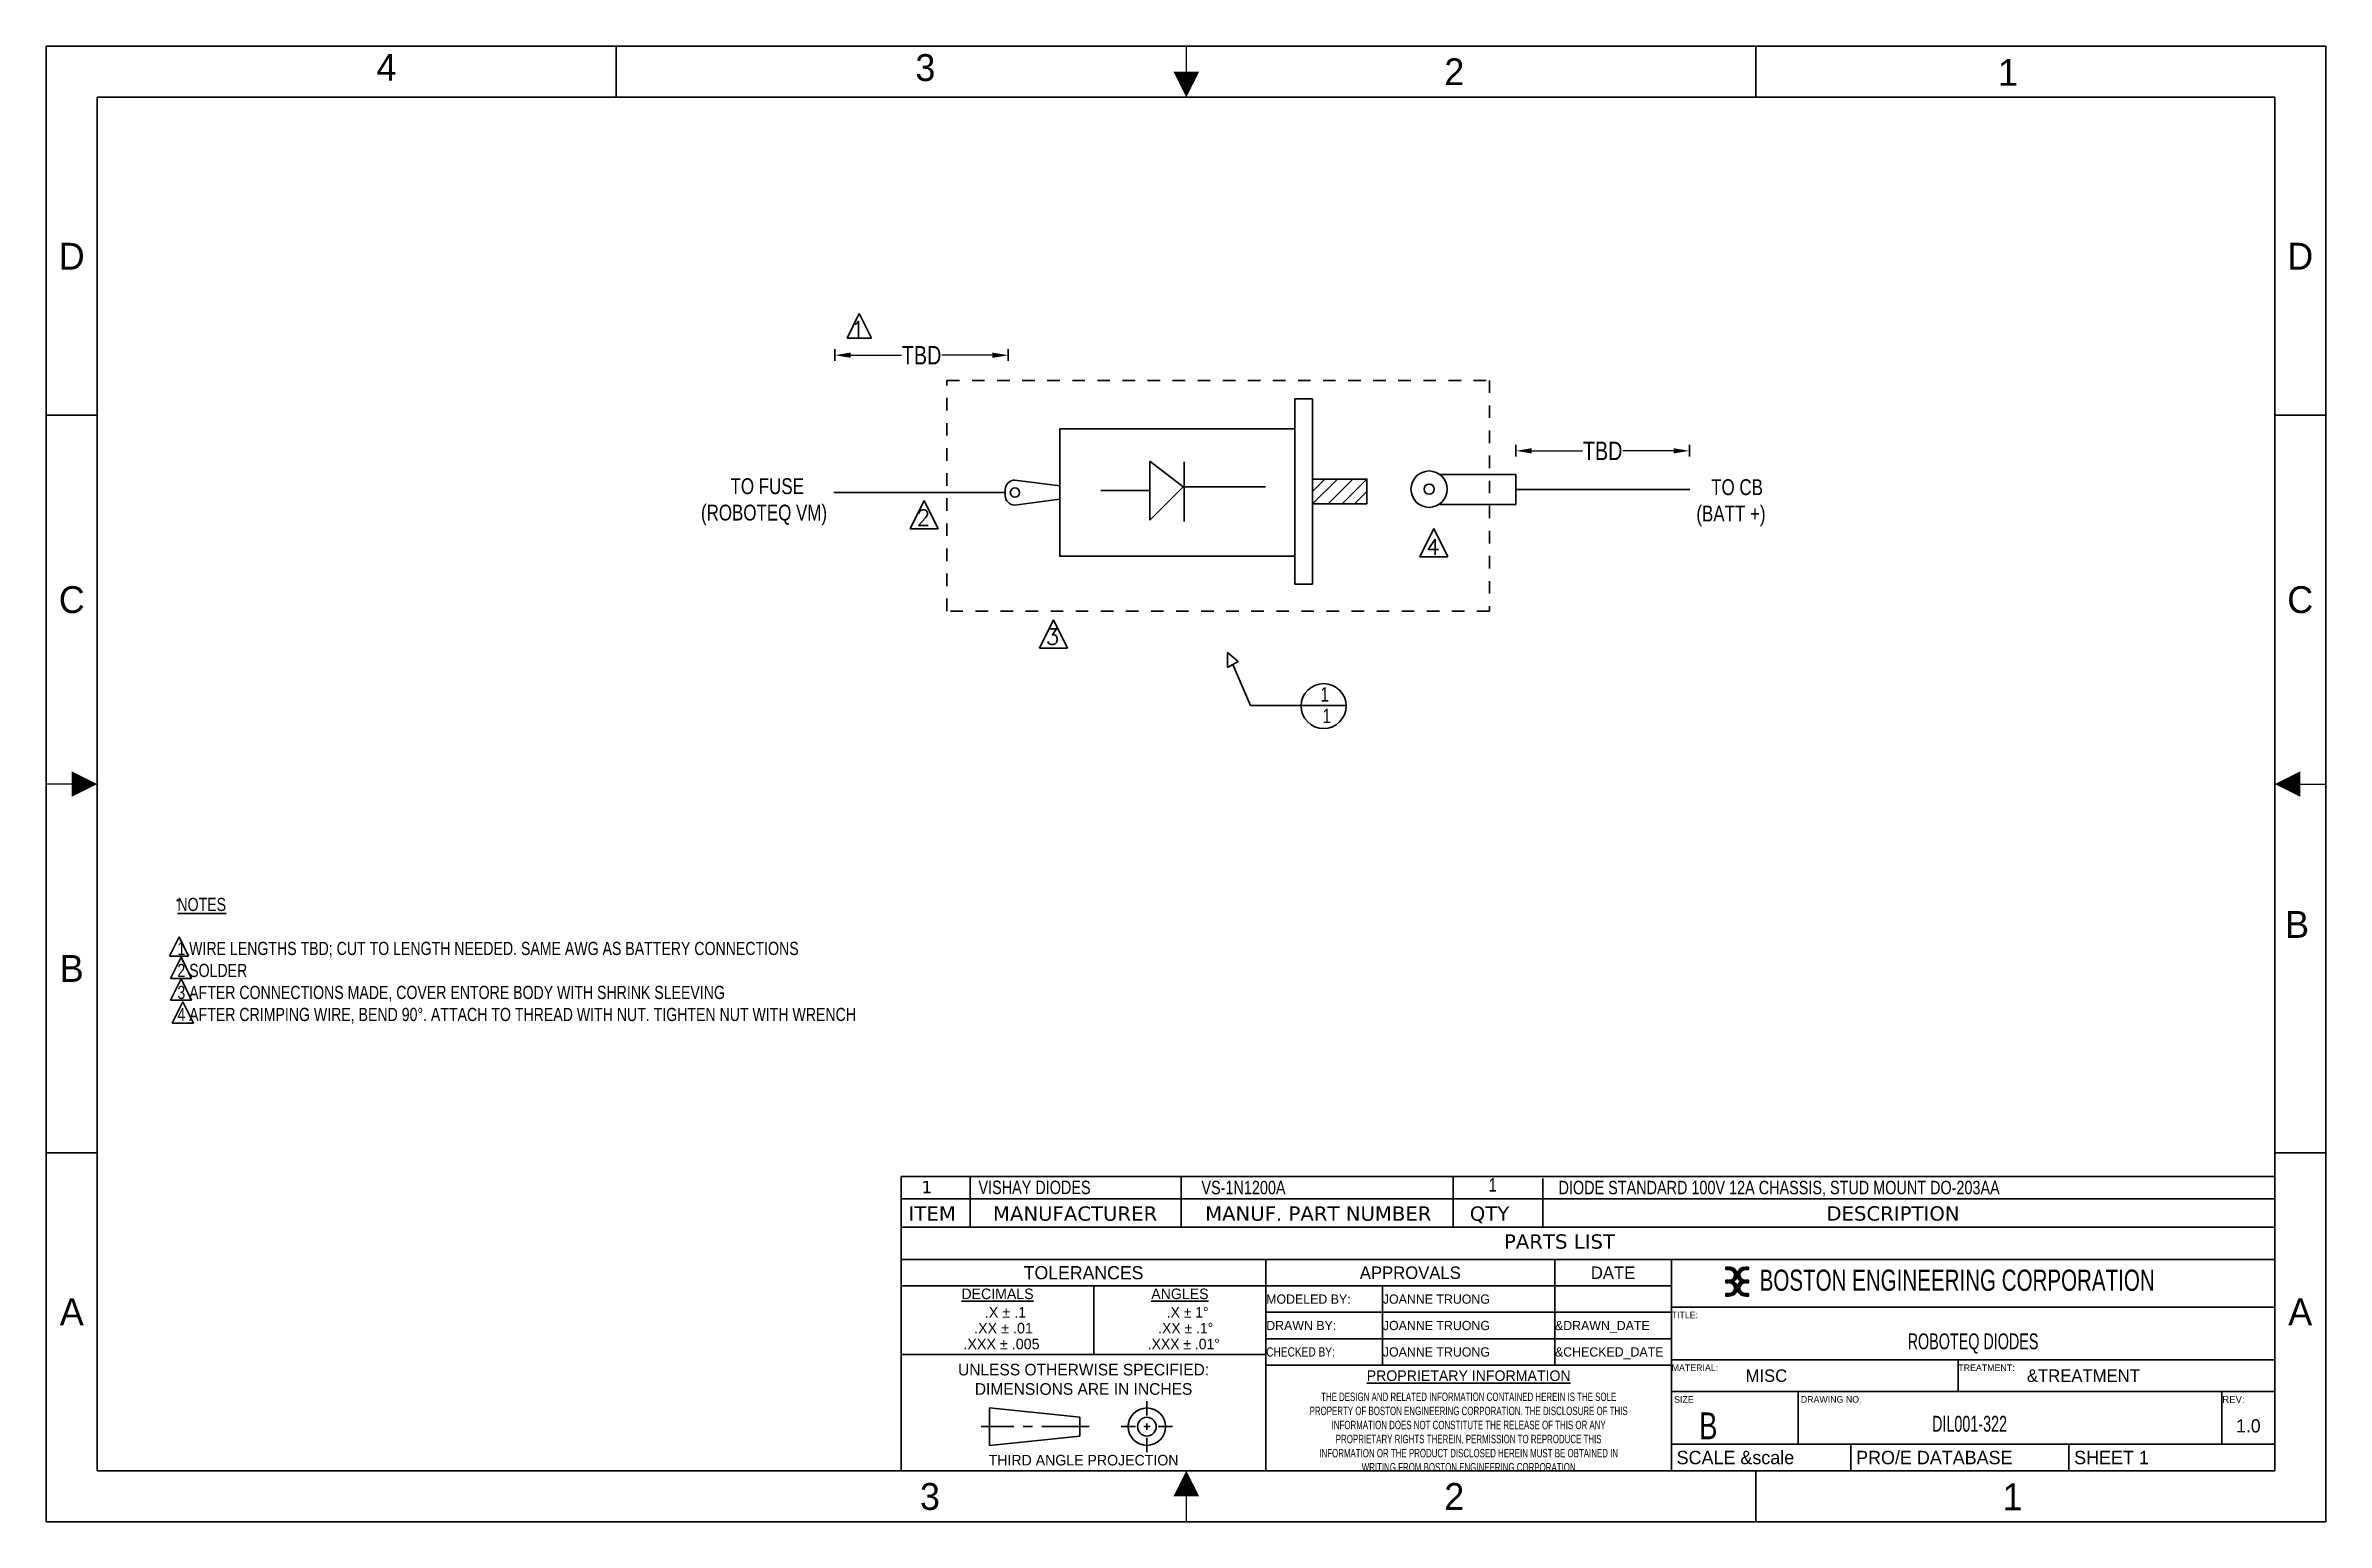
# Model space of a CAD drawing. Extents: x 0 to 432, y 0 to 280.
import ezdxf
from ezdxf.enums import TextEntityAlignment as Align

# ---------------------------------------------------------------- set-up
doc = ezdxf.new("R2010")
doc.units = 0
doc.header["$LTSCALE"] = 23.749
doc.header["$PDSIZE"] = 0.3125
doc.linetypes.add('CENTER', pattern=[0.6, 0.375, -0.075, 0.075, -0.075])
doc.linetypes.add('DASHED', pattern=[0.2, 0.1, -0.1])
doc.layers.get('0').update_dxf_attribs({"linetype": 'CONTINUOUS', "lineweight": 30})
doc.layers.get('DEFPOINTS').update_dxf_attribs({"linetype": 'CONTINUOUS'})
doc.layers.add('DEFAULT_1', color=160, linetype='CONTINUOUS', lineweight=30)
doc.styles.add('BEC', font='verdana.ttf')
doc.styles.add('BlockDiag', font='romans__.ttf')
doc.styles.get("Standard").update_dxf_attribs({"font": 'txt', "width": 0.8})
doc.styles.add('TEXTSTYLE_1', font='txt')
doc.styles.add('TEXTSTYLE_2', font='txt', dxfattribs={"width": 0.7})
doc.styles.add('TEXTSTYLE_3', font='txt', dxfattribs={"width": 0.8197})
doc.styles.add('TEXTSTYLE_4', font='txt')
doc.styles.add('TEXTSTYLE_5', font='txt', dxfattribs={"width": 0.8})
doc.dimstyles.get("Standard").update_dxf_attribs({"dimtxt": 0.15625, "dimasz": 0.1875, "dimexe": 0.18, "dimexo": 0.0625, "dimgap": 0.09, "dimtad": 0, "dimtih": 1, "dimtoh": 1, "dimdsep": 46, "dimtxsty": 'Standard', "dimcen": 0.09, "dimadec": 0, "dimazin": 0, "dimtp": 0.02, "dimtm": 0.02, "dimtfac": 1, "dimtofl": 0, "dimtmove": 0, "dimatfit": 3, "dimfxl": 1, "dimtolj": 1, "dimarcsym": 0})
pattern_1 = [(45, (0, 0), (-0.022097087, 0.022097087), [])]

# ---------------------------------------------------------------- blocks, each defined once
blk = doc.blocks.new('*D30')
at = {"color": 0, "lineweight": -2, "transparency": 16777216}
for p, q in [((281.41, 202.79), (291.01, 202.79)), ((308.26, 202.79), (298.66, 202.79))]:
    blk.add_line(p, q, dxfattribs=at)
at = {"color": 0, "transparency": 16777216}
for points in [[(281.41, 203.29), (281.41, 202.29), (278.41, 202.79)], [(308.26, 203.29), (308.26, 202.29), (311.26, 202.79)]]:
    blk.add_solid(points, dxfattribs=at)
at = {"layer": 'DEFPOINTS', "color": 0, "transparency": 16777216}
for p in [(311.26, 204.35), (278.41, 202.79), (278.41, 202.79)]:
    blk.add_point(p, dxfattribs=at)
at = {"color": 0, "transparency": 16777216, "insert": (294.83, 202.79), "char_height": 0.1562, "attachment_point": 5}
blk.add_mtext('\\A1;{\\H22.4x;TBD}', dxfattribs=at)
blk = doc.blocks.new('*D31')
at = {"color": 0, "lineweight": -2, "transparency": 16777216}
for p, q in [((152.38, 220.9), (161.98, 220.9)), ((179.23, 220.9), (169.63, 220.9))]:
    blk.add_line(p, q, dxfattribs=at)
at = {"color": 0, "transparency": 16777216}
for points in [[(152.38, 221.4), (152.38, 220.4), (149.38, 220.9)], [(179.23, 221.4), (179.23, 220.4), (182.23, 220.9)]]:
    blk.add_solid(points, dxfattribs=at)
at = {"layer": 'DEFPOINTS', "color": 0, "transparency": 16777216}
for p in [(149.38, 220.9), (149.38, 220.9), (182.23, 222.45)]:
    blk.add_point(p, dxfattribs=at)
at = {"color": 0, "transparency": 16777216, "insert": (165.81, 220.9), "char_height": 0.1562, "attachment_point": 5}
blk.add_mtext('\\A1;{\\H22.4x;TBD}', dxfattribs=at)

msp = doc.modelspace()

# ---------------------------------------------------------------- hatches: boundary and pattern name
at = {"linetype": 'Continuous'}
h = msp.add_hatch(dxfattribs=at)
h.set_pattern_fill('B', scale=0.03125, angle=45, style=0, pattern_type=0)
h.set_pattern_definition(pattern_1)
h.paths.add_polyline_path([(318.675, 42.73), (318.175, 42.73), (318.175, 43.23), (318.675, 43.23)])
h.paths.add_polyline_path([(318.675, 45.23), (318.175, 45.23), (318.175, 45.73), (318.675, 45.73)])
h.paths.add_polyline_path([(318.675, 47.73), (318.175, 47.73), (318.175, 48.23), (318.675, 48.23)])
edge = h.paths.add_edge_path()
edge.add_line((318.825, 48.23), (318.825, 47.73))
edge.add_arc((318.825, 46.73), 1, -90, 90, ccw=False)
edge.add_line((318.825, 45.73), (318.825, 45.23))
edge.add_arc((318.825, 44.23), 1, -90, 90, ccw=False)
edge.add_line((318.825, 43.23), (318.825, 42.73))
edge.add_arc((318.825, 44.23), 1.5, 270, 416.44269)
edge.add_arc((318.825, 46.73), 1.5, 303.55731, 450)
h = msp.add_hatch(dxfattribs=at)
h.set_pattern_fill('E', color=2, scale=0.03125, angle=45, style=0, pattern_type=0)
h.set_pattern_definition(pattern_1)
h.paths.add_polyline_path([(321.975, 42.73), (322.475, 42.73), (322.475, 43.23), (321.975, 43.23)])
h.paths.add_polyline_path([(321.975, 45.23), (322.475, 45.23), (322.475, 45.73), (321.975, 45.73)])
h.paths.add_polyline_path([(321.975, 47.73), (322.475, 47.73), (322.475, 48.23), (321.975, 48.23)])
edge = h.paths.add_edge_path()
edge.add_line((321.825, 48.23), (321.825, 47.73))
edge.add_arc((321.825, 46.73), 1, 90, 270)
edge.add_line((321.825, 45.73), (321.825, 45.23))
edge.add_arc((321.825, 44.23), 1, 90, 270)
edge.add_line((321.825, 43.23), (321.825, 42.73))
edge.add_arc((321.825, 44.23), 1.5, 123.55731, 270, ccw=False)
edge.add_arc((321.825, 46.73), 1.5, 90, 236.44269, ccw=False)

# ---------------------------------------------------------------- linework, layer by layer
at = {"color": 7, "linetype": 'Continuous'}
for p, q in [((0, 0), (0, 279.401)), ((0, 279.401), (431.799, 279.401)), ((107.949, 269.749), (107.949, 279.401)), ((323.849, 269.749), (323.849, 279.401)), ((431.799, 279.401), (431.799, 0)), ((9.652, 9.652), (9.652, 269.749)), ((9.652, 269.749), (422.147, 269.749)), ((422.147, 269.749), (422.147, 9.652)), ((0, 209.55), (9.652, 209.55)), ((422.147, 209.55), (431.799, 209.55)), ((0, 69.85), (9.652, 69.85)), ((422.147, 69.85), (431.799, 69.85)), ((318.675, 48.23), (318.175, 48.23)), ((318.175, 48.23), (318.175, 47.73)), ((318.675, 47.73), (318.175, 47.73)), ((318.675, 48.23), (318.675, 47.73)), ((318.825, 48.23), (318.825, 47.73)), ((318.675, 45.73), (318.175, 45.73)), ((318.175, 45.23), (318.175, 45.73)), ((318.675, 45.23), (318.175, 45.23)), ((318.675, 43.23), (318.175, 43.23)), ((318.175, 42.73), (318.175, 43.23)), ((318.675, 45.23), (318.675, 45.73)), ((318.675, 42.73), (318.675, 43.23)), ((318.825, 45.23), (318.825, 45.73)), ((318.825, 42.73), (318.825, 43.23)), ((318.675, 42.73), (318.175, 42.73)), ((208.489, 22.838), (208.489, 20.128)), ((178.649, 21.54), (195.794, 19.768)), ((178.649, 14.453), (178.649, 21.54)), ((195.794, 19.768), (195.794, 16.225)), ((203.648, 17.997), (206.357, 17.997)), ((209.107, 17.997), (207.882, 17.997)), ((208.489, 18.583), (208.489, 17.382)), ((213.33, 17.997), (210.62, 17.997)), ((195.794, 16.225), (178.649, 14.453)), ((208.489, 13.156), (208.489, 15.865)), ((422.147, 9.652), (9.652, 9.652)), ((323.849, 9.652), (323.849, 0)), ((431.799, 0), (0, 0))]:
    msp.add_line(p, q, dxfattribs=at)
for p, q in [((151.709, 224.121), (154.013, 228.789)), ((156.318, 224.121), (154.013, 228.789)), ((149.367, 219.808), (149.367, 222.019)), ((151.709, 224.121), (154.013, 224.121)), ((156.318, 224.121), (154.013, 224.121)), ((182.234, 219.852), (182.234, 222.063)), ((278.394, 201.704), (278.394, 203.915)), ((311.261, 201.748), (311.261, 203.959)), ((163.669, 187.998), (166.326, 193.377)), ((168.982, 187.998), (166.326, 193.377)), ((163.669, 187.998), (166.326, 187.998)), ((168.982, 187.998), (166.326, 187.998)), ((260.171, 182.709), (262.827, 188.088)), ((265.483, 182.709), (262.827, 188.088)), ((260.171, 182.709), (262.827, 182.709)), ((265.483, 182.709), (262.827, 182.709)), ((188.128, 165.437), (190.785, 170.816)), ((193.441, 165.437), (190.785, 170.816)), ((188.128, 165.437), (190.785, 165.437)), ((193.441, 165.437), (190.785, 165.437)), ((228.093, 154.576), (224.769, 162.342)), ((228.093, 154.576), (237.717, 154.576)), ((237.717, 154.576), (246.238, 154.577)), ((23.346, 107.071), (25.152, 110.729)), ((26.959, 107.071), (25.152, 110.729)), ((23.346, 107.071), (25.152, 107.071)), ((23.535, 102.881), (25.529, 106.918)), ((26.959, 107.071), (25.152, 107.071)), ((27.523, 102.881), (25.529, 106.918)), ((23.535, 102.881), (25.529, 102.881)), ((23.535, 98.786), (25.529, 102.824)), ((27.523, 102.881), (25.529, 102.881)), ((27.523, 98.786), (25.529, 102.824)), ((23.535, 98.786), (25.529, 98.786)), ((23.873, 94.385), (25.867, 98.423)), ((27.523, 98.786), (25.529, 98.786)), ((27.861, 94.385), (25.867, 98.423)), ((23.873, 94.385), (25.867, 94.385)), ((27.861, 94.385), (25.867, 94.385)), ((161.947, 49.652), (161.947, 65.361)), ((422.147, 65.361), (161.947, 65.361)), ((422.147, 61.145), (161.947, 61.145)), ((422.147, 55.752), (161.947, 55.752))]:
    msp.add_line(p, q)
at = {"linetype": 'Continuous'}
for p, q in [((209.06, 200.816), (209.06, 189.69)), ((215.367, 195.997), (209.06, 200.816)), ((215.55, 200.694), (215.55, 189.427)), ((149.215, 194.882), (181.661, 194.882)), ((209.06, 195.253), (199.782, 195.253)), ((209.06, 189.69), (215.367, 195.997)), ((215.367, 195.997), (230.955, 195.997)), ((239.856, 195.097), (242.217, 197.458)), ((239.856, 192.736), (244.578, 197.458)), ((242.812, 192.736), (247.534, 197.458)), ((250.185, 197.458), (245.463, 192.736)), ((250.185, 195.097), (247.824, 192.736)), ((263.934, 198.33), (278.403, 198.33)), ((278.403, 198.33), (278.403, 192.651)), ((278.403, 195.49), (311.36, 195.49)), ((263.934, 192.651), (278.403, 192.651)), ((175, 65.361), (175, 55.752)), ((215.002, 65.362), (215, 55.752)), ((266.512, 65.353), (266.5, 55.752)), ((283.5, 64.986), (283.5, 55.752))]:
    msp.add_line(p, q, dxfattribs=at)
at = {"color": 2, "linetype": 'Continuous'}
for p, q in [((231.047, 49.652), (161.947, 49.652)), ((161.947, 9.652), (161.947, 49.652)), ((231.047, 9.652), (231.047, 49.652)), ((307.847, 49.652), (231.047, 49.652)), ((231.047, 9.652), (231.047, 49.652)), ((285.747, 29.652), (285.747, 49.652)), ((307.847, 9.652), (307.847, 49.652)), ((422.147, 49.652), (307.847, 49.652)), ((307.847, 9.652), (307.847, 49.652)), ((422.147, 9.652), (422.147, 49.652)), ((231.047, 44.652), (161.947, 44.652)), ((198.447, 31.652), (198.447, 44.652)), ((307.847, 44.652), (231.047, 44.652)), ((253.147, 29.652), (253.147, 44.652)), ((307.847, 39.652), (231.047, 39.652)), ((422.147, 40.652), (307.847, 40.652)), ((307.847, 34.652), (231.047, 34.652)), ((231.047, 31.652), (161.947, 31.652)), ((422.147, 30.652), (307.847, 30.652)), ((362.147, 24.652), (362.147, 30.652)), ((307.847, 29.652), (231.047, 29.652)), ((422.147, 24.652), (307.847, 24.652)), ((331.847, 14.652), (331.847, 24.652)), ((412.147, 14.652), (412.147, 24.652)), ((422.147, 14.652), (307.847, 14.652)), ((341.847, 9.652), (341.847, 14.652)), ((383.147, 9.652), (383.147, 14.652)), ((231.047, 9.652), (161.947, 9.652)), ((307.847, 9.652), (231.047, 9.652)), ((422.147, 9.652), (307.847, 9.652))]:
    msp.add_line(p, q, dxfattribs=at)
at = {"color": 1, "linetype": 'Continuous'}
for p, q in [((321.825, 48.23), (321.825, 47.73)), ((321.975, 48.23), (322.475, 48.23)), ((321.975, 48.23), (321.975, 47.73)), ((321.975, 47.73), (322.475, 47.73)), ((322.475, 48.23), (322.475, 47.73)), ((321.825, 45.23), (321.825, 45.73)), ((321.825, 42.73), (321.825, 43.23)), ((321.975, 45.73), (322.475, 45.73)), ((321.975, 45.23), (321.975, 45.73)), ((321.975, 45.23), (322.475, 45.23)), ((321.975, 43.23), (322.475, 43.23)), ((321.975, 42.73), (321.975, 43.23)), ((322.475, 45.23), (322.475, 45.73)), ((322.475, 42.73), (322.475, 43.23)), ((321.975, 42.73), (322.475, 42.73))]:
    msp.add_line(p, q, dxfattribs=at)
at = {"color": 7, "linetype": 'Continuous', "const_width": 0.254}
for points in [[(215.969, 279.401), (215.969, 274.575)], [(0, 139.68), (4.826, 139.68)], [(423.198, 139.657), (431.802, 139.657)], [(215.969, 0), (215.969, 4.826)]]:
    msp.add_lwpolyline(points, dxfattribs=at)
at = {"linetype": 'DASHED'}
msp.add_lwpolyline([(170.625, 216.14), (273.396, 216.14), (273.396, 172.425), (170.625, 172.425)], close=True, dxfattribs=at)
at = {"linetype": 'Continuous'}
for points in [[(236.522, 212.632), (239.856, 212.632), (239.856, 177.563), (236.522, 177.563)], [(191.989, 206.935), (236.522, 206.935), (236.522, 182.829), (191.989, 182.829)], [(250.185, 192.736), (239.856, 192.736), (239.856, 197.458), (250.185, 197.458)]]:
    msp.add_lwpolyline(points, close=True, dxfattribs=at)
msp.add_lwpolyline([(191.989, 193.665), (183.499, 192.521, -0.4142136), (181.661, 194.359), (181.661, 195.405, -0.4142136), (183.499, 197.243), (191.989, 196.194)], format="xyb", close=True, dxfattribs=at)
msp.add_lwpolyline([(223.769, 161.755), (225.769, 162.93), (223.749, 164.601)], close=True)
at = {"flags": 128}
msp.add_lwpolyline([(24.893, 117.819), (24.75, 117.638), (25.037, 117.638)], close=True, dxfattribs=at)
at = {"linetype": 'Continuous'}
for centre, radius in [((261.961, 195.534), 3.443), ((183.499, 194.882), 0.879), ((261.961, 195.534), 0.971)]:
    msp.add_circle(centre, radius, dxfattribs=at)
msp.add_circle((241.977, 154.457), 4.263)
at = {"color": 7, "linetype": 'Continuous'}
for radius in [3.543, 1.772]:
    msp.add_circle((208.489, 17.997), radius, dxfattribs=at)
for centre, radius, start, end in [((318.825, 46.73), 1.5, 303.55731, 90), ((318.825, 46.73), 1, 270, 90), ((318.825, 44.23), 1.5, 270, 56.44269), ((318.825, 44.23), 1, 270, 90)]:
    msp.add_arc(centre, radius, start, end, dxfattribs=at)
at = {"color": 1, "linetype": 'Continuous'}
for centre, radius, start, end in [((321.825, 46.73), 1.5, 90, 236.44269), ((321.825, 46.73), 1, 90, 270), ((321.825, 44.23), 1.5, 123.55731, 270), ((321.825, 44.23), 1, 90, 270)]:
    msp.add_arc(centre, radius, start, end, dxfattribs=at)
at = {"color": 7, "linetype": 'Continuous'}
for points in [[(215.969, 269.749), (213.556, 274.575), (218.382, 274.575)], [(4.826, 137.267), (4.826, 142.093), (9.652, 139.68)], [(426.973, 142.093), (426.973, 137.267), (422.147, 139.68)], [(215.969, 9.652), (218.382, 4.826), (213.556, 4.826)]]:
    msp.add_solid(points, dxfattribs=at)
at = {"layer": 'DEFAULT_1', "color": 7, "linetype": 'CENTER'}
msp.add_line((197.528, 17.997), (177.124, 17.997), dxfattribs=at)

# ---------------------------------------------------------------- texts
at = {"color": 2, "linetype": 'Continuous', "style": 'TEXTSTYLE_1'}
for s, height, p in [('4', 5.08, (64.446, 272.889)), ('3', 5.08, (166.53, 272.836)), ('2', 5.08, (266.723, 272.043)), ('1', 5.08, (371.618, 271.916)), ('D', 5.08, (4.826, 237.109)), ('D', 5.08, (426.973, 237.109)), ('C', 5.08, (4.826, 172.075)), ('C', 5.08, (426.973, 172.075)), ('B', 5.08, (426.388, 110.561)), ('B', 5.08, (4.826, 102.225)), ('TOLERANCES', 2.5, (196.497, 45.902)), ('APPROVALS', 2.3622, (258.397, 45.971)), ('DATE', 2.3622, (296.797, 45.971)), ('%%uDECIMALS', 2, (180.197, 42.152)), ('%%uANGLES', 2, (214.747, 42.152)), ('A', 5.08, (4.826, 37.211)), ('A', 5.08, (426.973, 37.211)), ('%%uPROPRIETARY INFORMATION', 2, (269.447, 26.652)), ('1.0', 2.5, (417.147, 16.902)), ('THIRD ANGLE PROJECTION', 2, (196.497, 10.652)), ('3', 5.08, (167.398, 2.237)), ('2', 5.08, (266.723, 2.237)), ('1', 5.08, (372.486, 2.183))]:
    msp.add_text(s, height=height, dxfattribs=at).set_placement(p, align=Align.CENTER)
for s, height, style, p in [('1', 3, 'BlockDiag', (152.453, 224.32)), ('2', 3, 'BlockDiag', (164.866, 188.649)), ('4', 3, 'BlockDiag', (261.399, 183.078)), ('3', 3, 'BlockDiag', (189.325, 166.088)), ('1', 2.31, 'BEC', (165.802, 62.212)), ('ITEM', 2.7171, 'BEC', (163.34, 56.996)), ('MANUFACTURER', 2.71713, 'BEC', (179.338, 56.996)), ('MANUF. PART NUMBER', 2.71713, 'BEC', (219.525, 56.996)), ('QTY', 2.7171, 'BEC', (269.658, 56.996)), ('DESCRIPTION', 2.71713, 'BEC', (337.21, 57.02)), ('PARTS LIST', 2.7171, 'BEC', (276.135, 51.701))]:
    msp.add_text(s, height=height, dxfattribs=dict(style=style)).set_placement(p)
at = {"width": 0.8}
for p in [(241.369, 155.284), (241.757, 151.231)]:
    msp.add_text('1', height=2.735, dxfattribs=at).set_placement(p)
at = {"color": 7, "linetype": 'Continuous', "style": 'TEXTSTYLE_5', "width": 0.727778}
msp.add_text('BOSTON ENGINEERING CORPORATION', height=4, dxfattribs=at).set_placement((324.571, 43.73))
at = {"color": 2, "linetype": 'Continuous'}
for s, height, style, width, p in [('    .X %%p .1', 2, 'TEXTSTYLE_1', 1.015152, (180.197, 38.652)), ('    .X %%p 1%%d', 2, 'TEXTSTYLE_1', 0.984848, (214.747, 38.652)), ('  .XXX %%p .005', 2, 'TEXTSTYLE_1', 1.012821, (180.197, 32.652)), ('   .XX %%p .01', 2, 'TEXTSTYLE_1', 1.013889, (180.197, 35.652)), ('  .XXX %%p .01%%d', 2, 'TEXTSTYLE_1', 0.987179, (214.747, 32.652)), ('   .XX %%p .1%%d', 2, 'TEXTSTYLE_1', 0.986111, (214.747, 35.652)), ('ROBOTEQ DIODES', 3, 'TEXTSTYLE_5', 0.677778, (364.997, 32.652)), ('B', 5.08, 'TEXTSTYLE_4', 0.764881, (314.847, 15.612)), ('DIL001-322', 3, 'TEXTSTYLE_5', 0.677778, (364.332, 17.049))]:
    msp.add_text(s, height=height, dxfattribs=dict(at, style=style, width=width)).set_placement(p, align=Align.CENTER)
at = {"color": 2, "linetype": 'Continuous', "style": 'TEXTSTYLE_1'}
for s, height, p in [('MODELED BY:', 1.75, (231.097, 41.277)), ('JOANNE TRUONG', 1.75, (253.197, 41.277)), ('TITLE:', 1.25, (307.897, 38.527)), ('DRAWN BY:', 1.75, (231.097, 36.277)), ('JOANNE TRUONG', 1.75, (253.197, 36.277)), ('&DRAWN_DATE', 1.75, (285.797, 36.277)), ('JOANNE TRUONG', 1.75, (253.197, 31.277)), ('&CHECKED_DATE', 1.75, (285.797, 31.277)), ('MATERIAL:', 1.25, (307.897, 28.527)), ('MISC', 2.3622, (321.897, 26.471)), ('TREATMENT:', 1.25, (362.197, 28.527)), ('&TREATMENT', 2.3622, (375.197, 26.471)), (' SIZE', 1.25, (307.897, 22.527)), (' DRAWING NO.', 1.25, (331.897, 22.527)), ('REV:', 1.3622, (412.197, 22.471)), (' PRO/E DATABASE', 2.54, (341.897, 10.882))]:
    msp.add_text(s, height=height, dxfattribs=at).set_placement(p)
at = {"color": 2, "linetype": 'Continuous', "style": 'TEXTSTYLE_3', "width": 0.8197}
msp.add_text('CHECKED BY:', height=1.75, dxfattribs=at).set_placement((231.097, 31.277))
at = {"linetype": 'Continuous', "char_height": 3, "attachment_point": 1}
for s, insert in [('\\pi7.4712;TO FUSE\\P\\pi1.8712;(ROBOTEQ VM)', (122.148, 197.6)), ('\\pi9.8712;TO CB \\P\\pi7.0712;(BATT +)', (305.514, 197.414))]:
    msp.add_mtext_dynamic_manual_height_columns(s, width=30.94242, gutter_width=1, heights=[16.157], dxfattribs=dict(at, insert=insert))
at = {"attachment_point": 1}
for s, insert, char_height, width in [('{\\LNOTES\\P}\\P1 WIRE LENGTHS TBD; CUT TO LENGTH NEEDED. SAME AWG AS BATTERY CONNECTIONS\\P2 SOLDER\\P3 AFTER CONNECTIONS MADE, COVER ENTORE BODY WITH SHRINK SLEEVING\\P4 AFTER CRIMPING WIRE, BEND 90°. ATTACH TO THREAD WITH NUT. TIGHTEN NUT WITH WRENCH', (24.838, 118.145), 2.5, 142.49151), ('\\pi7.8868;1', (265.358, 65.062), 2.55127, 16.45389), ('VISHAY DIODES', (176.591, 64.588), 2.55127, 116.89594), ('VS-1N1200A ', (218.825, 64.554), 2.55127, 116.89594), ('DIODE STANDARD 100V 12A CHASSIS, STUD MOUNT DO-203AA ', (286.475, 64.554), 2.55127, 124.31632)]:
    msp.add_mtext(s, dxfattribs=dict(at, insert=insert, char_height=char_height, width=width))
at = {"color": 2, "linetype": 'Continuous'}
for s, insert, char_height, width, attachment_point, style in [('UNLESS OTHERWISE SPECIFIED:\\PDIMENSIONS ARE IN INCHES', (196.497, 29.902), 2.2, 59.4, 2, 'TEXTSTYLE_1'), ('THE DESIGN AND RELATED INFORMATION CONTAINED HEREIN IS THE SOLE\\PPROPERTY OF BOSTON ENGINEERING CORPORATION. THE DISCLOSURE OF THIS\\PINFORMATION DOES NOT CONSTITUTE THE RELEASE OF THIS OR ANY\\PPROPRIETARY RIGHTS THEREIN. PERMISSION TO REPRODUCE THIS\\PINFORMATION OR THE PRODUCT DISCLOSED HEREIN MUST BE OBTAINED IN\\P WRITING FROM BOSTON ENGINEERING CORPORATION.', (269.447, 24.452), 1.6, 73.92, 2, 'TEXTSTYLE_2'), (' SCALE &scale', (307.897, 13.422), 2.54, 33.02, 1, 'TEXTSTYLE_1'), (' SHEET 1', (383.197, 13.422), 2.54, 96.52, 1, 'TEXTSTYLE_1')]:
    msp.add_mtext(s, dxfattribs=dict(at, insert=insert, char_height=char_height, width=width, attachment_point=attachment_point, style=style))

# ---------------------------------------------------------------- dimensions: what is measured, and where the dimension line sits
for base, p1, p2, picture, middle in [((149.38, 220.898), (182.234, 222.451), (149.38, 220.898), '*D31', (165.807, 220.898)), ((278.407, 202.794), (311.261, 204.347), (278.407, 202.794), '*D30', (294.834, 202.794))]:
    dim = msp.add_linear_dim(base=base, p1=p1, p2=p2, angle=180, text='{\\H22.4x;TBD}', dimstyle='Standard', override={"dimasz": 3, "dimexo": 0.6625, "dimse1": 1, "dimse2": 1})
    dim.commit()
    dim.dimension.update_dxf_attribs({"geometry": picture, "text_midpoint": middle})

doc.saveas('drawing.dxf')
